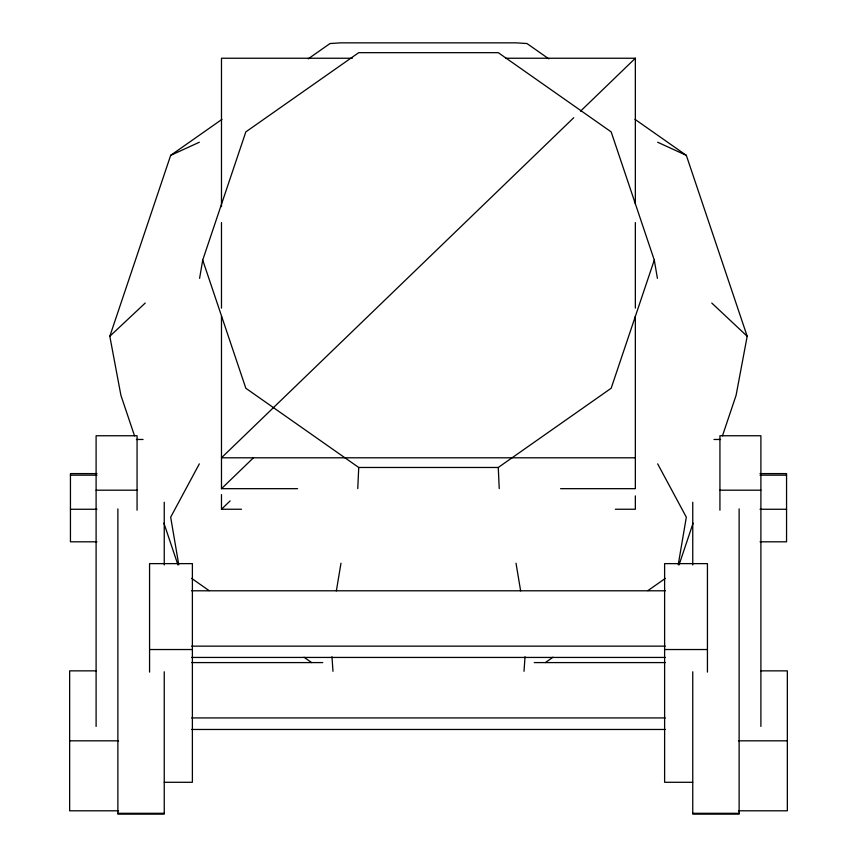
<?xml version="1.0" encoding="UTF-8"?>
<svg xmlns="http://www.w3.org/2000/svg" width="857" height="857" viewBox="0 0 857 857"><rect width="100%" height="100%" fill="white"/><g stroke="black" fill="none" stroke-linecap="round" stroke-linejoin="round"><path stroke-width="1.29" d="M357.765 488.597L358.729 467.472L245.83 388.253L202.713 260.078L245.83 131.892L358.729 52.673L498.271 52.673L611.17 131.892L654.287 260.078L657.405 278.332M524.013 671.288L525.03 656.751M336.373 590.859L340.968 563.242M199.595 278.332L202.713 260.078M678.241 564.699L686.328 517.189L657.662 463.862M635.026 119.359L686.328 155.353L747.186 336.265L736.077 395.366L722.462 435.849M134.538 435.849L120.923 395.366L109.814 336.265L170.672 155.353L221.974 119.359M654.287 260.078L611.17 388.253L498.271 467.472L358.729 467.472M679.044 564.913L693.088 523.156M199.338 463.862L170.672 517.189L178.759 564.699M573.751 117.709L221.481 457.799L635.348 457.799M580.489 111.206L635.348 58.244L635.348 203.902M221.481 316.147L221.481 488.672L253.244 458.002M221.481 494.553L221.481 509.251L230.137 500.884M109.814 336.265L145.229 303.046M308.188 58.854L330.02 43.536L340.968 42.85L516.032 42.85L526.98 43.536L548.812 58.854M545.363 662.59L553.001 657.223M647.892 590.644L665.343 578.389M170.672 155.353L199.338 142.241M352.313 58.244L221.481 58.244L221.481 206.569M505.844 58.244L635.348 58.244M136.424 439.47L143.055 439.47M713.945 439.47L720.576 439.47M96.98 473.6L70.445 473.6L70.445 541.806L96.98 541.806M760.02 473.6L786.555 473.6L786.555 541.806L760.02 541.806M70.445 475.164L96.98 475.164M760.02 475.164L786.555 475.164M221.481 488.672L297.583 488.672M560.585 488.672L635.348 488.672L635.348 316.147M96.102 490.193L137.066 490.193M719.934 490.193L760.898 490.193M221.481 509.251L241.503 509.251M615.326 509.251L635.348 509.251L635.348 495.882M70.445 509.262L96.98 509.262M760.02 509.262L786.555 509.262M191.657 590.794L665.343 590.794M191.657 646.146L665.343 646.146M149.568 649.531L192.386 649.531M664.614 649.531L707.432 649.531M191.657 657.437L665.343 657.437M191.657 662.59L322.789 662.59M534.211 662.59L665.343 662.59M96.08 670.86L69.653 670.86L69.653 810.797L118.545 810.797M760.92 670.86L787.347 670.86L787.347 810.797L738.455 810.797M191.657 717.93L665.343 717.93M191.657 729.468L665.343 729.468M69.653 740.823L118.545 740.823M738.455 740.823L787.347 740.823M164.287 782.291L192.386 782.291L192.386 563.627L149.568 563.627L149.568 672.102M692.713 782.291L664.614 782.291L664.614 563.627L707.432 563.627L707.432 672.102M117.88 813.314L164.244 813.314M692.756 813.314L739.12 813.314M657.662 142.241L686.328 155.353M191.657 578.389L209.108 590.644M303.999 657.223L311.637 662.59M711.771 303.046L747.186 336.265M163.912 523.156L177.956 564.913M516.032 563.242L520.628 590.859M331.97 656.751L332.987 671.288M498.271 467.472L499.235 488.597M760.898 726.447L760.898 435.752L719.934 435.752L719.934 510.215M739.12 508.897L739.12 814.15L692.756 814.15L692.756 671.792M692.756 502.223L692.756 564.977M635.348 222.606L635.348 308.134M221.481 222.606L221.481 308.134M164.244 502.223L164.244 564.977M164.244 671.792L164.244 814.15L117.88 814.15L117.88 508.897M137.066 510.215L137.066 435.752L96.102 435.752L96.102 726.447"/></g></svg>
